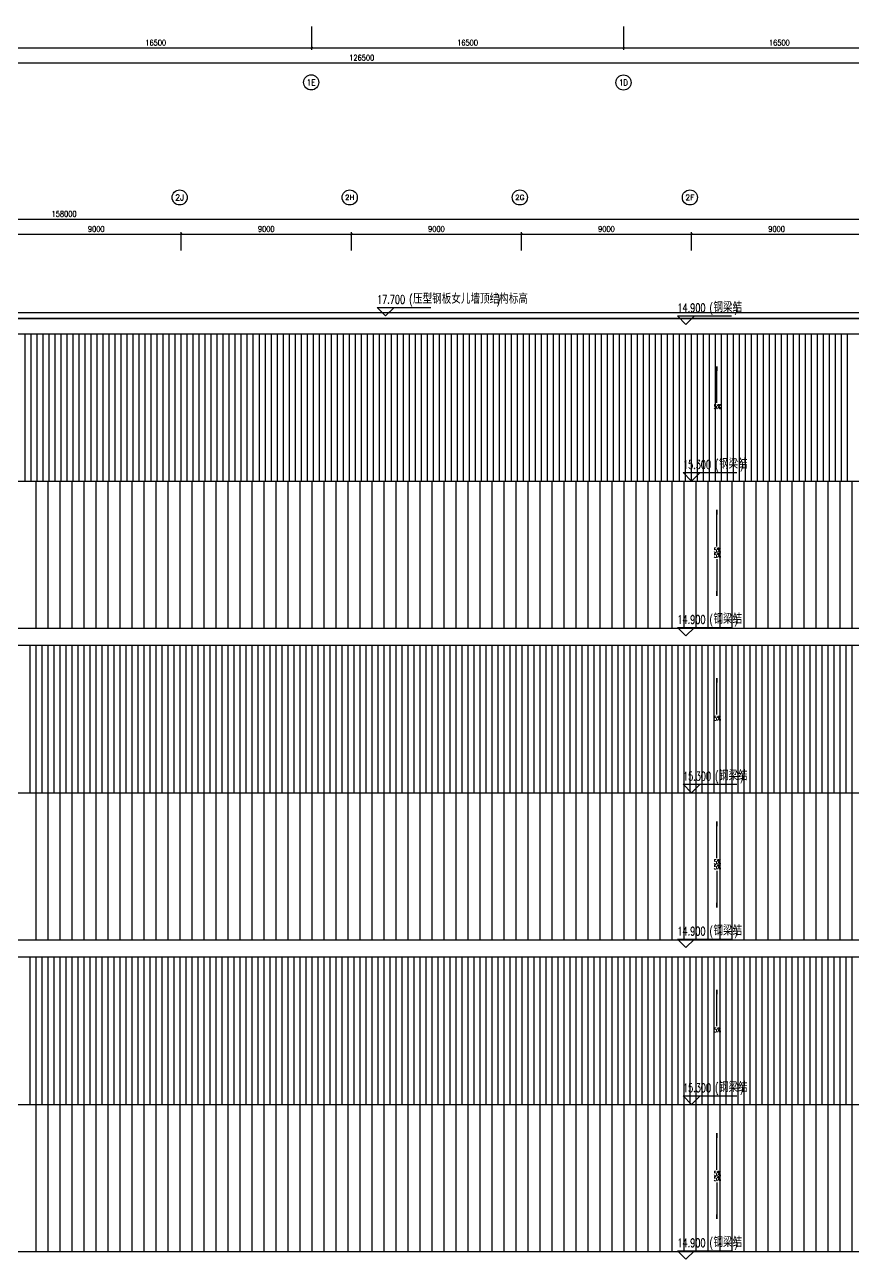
# Model space of a CAD drawing. Extents: x -474411 to 577939, y 0 to 1014176.
# Drawn here: x 290862 to 334653, y 673116 to 738480 of the extents above; entities that cross this region are included whole.
import ezdxf
from ezdxf.enums import TextEntityAlignment as Align

# ---------------------------------------------------------------- set-up
doc = ezdxf.new("R2010")
doc.units = 0
doc.header["$LTSCALE"] = 1000
doc.header["$MEASUREMENT"] = 0
doc.layers.get('Defpoints').update_dxf_attribs({"color": 210})
for name, color, linetype in [('A-AXIS-D', 1, 'Continuous'), ('A-AXIS-SYMB', 3, 'Continuous'), ('A-HATCH-2', 251, 'Continuous'), ('A-LIN-V', 9, 'Continuous'), ('A-SFCE', 30, 'Continuous'), ('PUB_TEXT', 7, 'Continuous'), ('照明-灯具', 3, 'Continuous')]:
    doc.layers.add(name, color=color, linetype=linetype)
doc.styles.add('_TCH_AXIS', font='COMPLEX', dxfattribs={"bigfont": 'GBCBIG'})
doc.styles.add('_TCH_DIM', font='SIMPLEX', dxfattribs={"bigfont": 'GBCBIG'})
doc.styles.add('_TCH_DIM_T3', font='SIMPLEX', dxfattribs={"width": 0.705882, "bigfont": 'GBCBIG'})
doc.dimstyles.new('_TCH_ARCH&&100', dxfattribs={"dimtxt": 297.5, "dimasz": 100, "dimexe": 100, "dimexo": 100, "dimgap": 126.25, "dimtad": 1, "dimdec": 0, "dimzin": 0, "dimdsep": 46, "dimtxsty": '_TCH_DIM_T3', "dimblk": 'ARCHTICK', "dimcen": 0.09, "dimclrt": 7, "dimazin": 2, "dimtfac": 1, "dimtdec": 0, "dimtix": 1, "dimtmove": 2, "dimatfit": 3, "dimfxl": 0, "dimtolj": 1, "dimtzin": 0, "dimarcsym": 0})

# ---------------------------------------------------------------- blocks, each defined once
blk = doc.blocks.new('_ArchTick')
at = {"color": 0, "linetype": 'ByBlock', "const_width": 0.4}
blk.add_lwpolyline([(-0.5, -0.5), (0.5, 0.5)], dxfattribs=at)
blk = doc.blocks.new('*D854')
at = {"layer": 'A-AXIS-D', "color": 0, "lineweight": -2}
for p, q in [((289546, 738380), (289546, 737153)), ((306046, 738380), (306046, 737153)), ((289546, 737253), (306046, 737253))]:
    blk.add_line(p, q, dxfattribs=at)
at = {"layer": 'Defpoints', "color": 0}
for p in [(289546, 738480), (306046, 738480), (306046, 737253)]:
    blk.add_point(p, dxfattribs=at)
at = {"layer": 'A-AXIS-D', "color": 0, "lineweight": -2, "xscale": 100, "yscale": 100, "zscale": 100, "rotation": 180}
blk.add_blockref('_ArchTick', (289546, 737253), dxfattribs=at)
at = {"layer": 'A-AXIS-D', "color": 0, "lineweight": -2, "xscale": 100, "yscale": 100, "zscale": 100}
blk.add_blockref('_ArchTick', (306046, 737253), dxfattribs=at)
at = {"layer": 'A-AXIS-D', "color": 7, "insert": (297796, 737528), "char_height": 297.5, "attachment_point": 5, "style": '_TCH_DIM_T3'}
blk.add_mtext('\\A1;16500', dxfattribs=at)
blk = doc.blocks.new('*D855')
at = {"layer": 'A-AXIS-D', "color": 0, "lineweight": -2}
for p, q in [((306046, 738380), (306046, 737153)), ((322546, 738380), (322546, 737153)), ((306046, 737253), (322546, 737253))]:
    blk.add_line(p, q, dxfattribs=at)
at = {"layer": 'Defpoints', "color": 0}
for p in [(306046, 738480), (322546, 738480), (322546, 737253)]:
    blk.add_point(p, dxfattribs=at)
at = {"layer": 'A-AXIS-D', "color": 0, "lineweight": -2, "xscale": 100, "yscale": 100, "zscale": 100, "rotation": 180}
blk.add_blockref('_ArchTick', (306046, 737253), dxfattribs=at)
at = {"layer": 'A-AXIS-D', "color": 0, "lineweight": -2, "xscale": 100, "yscale": 100, "zscale": 100}
blk.add_blockref('_ArchTick', (322546, 737253), dxfattribs=at)
at = {"layer": 'A-AXIS-D', "color": 7, "insert": (314296, 737528), "char_height": 297.5, "attachment_point": 5, "style": '_TCH_DIM_T3'}
blk.add_mtext('\\A1;16500', dxfattribs=at)
blk = doc.blocks.new('*D856')
at = {"layer": 'A-AXIS-D', "color": 0, "lineweight": -2}
for p, q in [((322546, 738380), (322546, 737153)), ((339046, 738380), (339046, 737153)), ((322546, 737253), (339046, 737253))]:
    blk.add_line(p, q, dxfattribs=at)
at = {"layer": 'Defpoints', "color": 0}
for p in [(322546, 738480), (339046, 738480), (339046, 737253)]:
    blk.add_point(p, dxfattribs=at)
at = {"layer": 'A-AXIS-D', "color": 0, "lineweight": -2, "xscale": 100, "yscale": 100, "zscale": 100, "rotation": 180}
blk.add_blockref('_ArchTick', (322546, 737253), dxfattribs=at)
at = {"layer": 'A-AXIS-D', "color": 0, "lineweight": -2, "xscale": 100, "yscale": 100, "zscale": 100}
blk.add_blockref('_ArchTick', (339046, 737253), dxfattribs=at)
at = {"layer": 'A-AXIS-D', "color": 7, "insert": (330796, 737528), "char_height": 297.5, "attachment_point": 5, "style": '_TCH_DIM_T3'}
blk.add_mtext('\\A1;16500', dxfattribs=at)
blk = doc.blocks.new('*D862')
at = {"layer": 'A-AXIS-D', "color": 0, "lineweight": -2}
for p, q in [((245446, 738280), (245446, 736353)), ((371946, 738280), (371946, 736353)), ((245446, 736453), (371946, 736453))]:
    blk.add_line(p, q, dxfattribs=at)
at = {"layer": 'Defpoints', "color": 0}
for p in [(245446, 738380), (371946, 738380), (371946, 736453)]:
    blk.add_point(p, dxfattribs=at)
at = {"layer": 'A-AXIS-D', "color": 0, "lineweight": -2, "xscale": 100, "yscale": 100, "zscale": 100, "rotation": 180}
blk.add_blockref('_ArchTick', (245446, 736453), dxfattribs=at)
at = {"layer": 'A-AXIS-D', "color": 0, "lineweight": -2, "xscale": 100, "yscale": 100, "zscale": 100}
blk.add_blockref('_ArchTick', (371946, 736453), dxfattribs=at)
at = {"layer": 'A-AXIS-D', "color": 7, "insert": (308696, 736728), "char_height": 297.5, "attachment_point": 5, "style": '_TCH_DIM_T3'}
blk.add_mtext('\\A1;126500', dxfattribs=at)
blk = doc.blocks.new('*D881')
at = {"layer": 'A-AXIS-D', "color": 0, "lineweight": -2}
for p, q in [((290146, 726530), (290146, 727490)), ((290146, 727390), (299146, 727390)), ((299146, 726530), (299146, 727490))]:
    blk.add_line(p, q, dxfattribs=at)
at = {"layer": 'Defpoints', "color": 0}
for p in [(299146, 727390), (290146, 726430), (299146, 726430)]:
    blk.add_point(p, dxfattribs=at)
at = {"layer": 'A-AXIS-D', "color": 0, "lineweight": -2, "xscale": 100, "yscale": 100, "zscale": 100, "rotation": 180}
blk.add_blockref('_ArchTick', (290146, 727390), dxfattribs=at)
at = {"layer": 'A-AXIS-D', "color": 0, "lineweight": -2, "xscale": 100, "yscale": 100, "zscale": 100}
blk.add_blockref('_ArchTick', (299146, 727390), dxfattribs=at)
at = {"layer": 'A-AXIS-D', "color": 7, "insert": (294646, 727665), "char_height": 297.5, "attachment_point": 5, "style": '_TCH_DIM_T3'}
blk.add_mtext('\\A1;9000', dxfattribs=at)
blk = doc.blocks.new('*D882')
at = {"layer": 'A-AXIS-D', "color": 0, "lineweight": -2}
for p, q in [((299146, 726530), (299146, 727490)), ((299146, 727390), (308146, 727390)), ((308146, 726530), (308146, 727490))]:
    blk.add_line(p, q, dxfattribs=at)
at = {"layer": 'Defpoints', "color": 0}
for p in [(308146, 727390), (299146, 726430), (308146, 726430)]:
    blk.add_point(p, dxfattribs=at)
at = {"layer": 'A-AXIS-D', "color": 0, "lineweight": -2, "xscale": 100, "yscale": 100, "zscale": 100, "rotation": 180}
blk.add_blockref('_ArchTick', (299146, 727390), dxfattribs=at)
at = {"layer": 'A-AXIS-D', "color": 0, "lineweight": -2, "xscale": 100, "yscale": 100, "zscale": 100}
blk.add_blockref('_ArchTick', (308146, 727390), dxfattribs=at)
at = {"layer": 'A-AXIS-D', "color": 7, "insert": (303646, 727665), "char_height": 297.5, "attachment_point": 5, "style": '_TCH_DIM_T3'}
blk.add_mtext('\\A1;9000', dxfattribs=at)
blk = doc.blocks.new('*D883')
at = {"layer": 'A-AXIS-D', "color": 0, "lineweight": -2}
for p, q in [((308146, 726530), (308146, 727490)), ((308146, 727390), (317146, 727390)), ((317146, 726530), (317146, 727490))]:
    blk.add_line(p, q, dxfattribs=at)
at = {"layer": 'Defpoints', "color": 0}
for p in [(317146, 727390), (308146, 726430), (317146, 726430)]:
    blk.add_point(p, dxfattribs=at)
at = {"layer": 'A-AXIS-D', "color": 0, "lineweight": -2, "xscale": 100, "yscale": 100, "zscale": 100, "rotation": 180}
blk.add_blockref('_ArchTick', (308146, 727390), dxfattribs=at)
at = {"layer": 'A-AXIS-D', "color": 0, "lineweight": -2, "xscale": 100, "yscale": 100, "zscale": 100}
blk.add_blockref('_ArchTick', (317146, 727390), dxfattribs=at)
at = {"layer": 'A-AXIS-D', "color": 7, "insert": (312646, 727665), "char_height": 297.5, "attachment_point": 5, "style": '_TCH_DIM_T3'}
blk.add_mtext('\\A1;9000', dxfattribs=at)
blk = doc.blocks.new('*D884')
at = {"layer": 'A-AXIS-D', "color": 0, "lineweight": -2}
for p, q in [((317146, 726530), (317146, 727490)), ((317146, 727390), (326146, 727390)), ((326146, 726530), (326146, 727490))]:
    blk.add_line(p, q, dxfattribs=at)
at = {"layer": 'Defpoints', "color": 0}
for p in [(326146, 727390), (317146, 726430), (326146, 726430)]:
    blk.add_point(p, dxfattribs=at)
at = {"layer": 'A-AXIS-D', "color": 0, "lineweight": -2, "xscale": 100, "yscale": 100, "zscale": 100, "rotation": 180}
blk.add_blockref('_ArchTick', (317146, 727390), dxfattribs=at)
at = {"layer": 'A-AXIS-D', "color": 0, "lineweight": -2, "xscale": 100, "yscale": 100, "zscale": 100}
blk.add_blockref('_ArchTick', (326146, 727390), dxfattribs=at)
at = {"layer": 'A-AXIS-D', "color": 7, "insert": (321646, 727665), "char_height": 297.5, "attachment_point": 5, "style": '_TCH_DIM_T3'}
blk.add_mtext('\\A1;9000', dxfattribs=at)
blk = doc.blocks.new('*D885')
at = {"layer": 'A-AXIS-D', "color": 0, "lineweight": -2}
for p, q in [((326146, 726530), (326146, 727490)), ((326146, 727390), (335146, 727390)), ((335146, 726530), (335146, 727490))]:
    blk.add_line(p, q, dxfattribs=at)
at = {"layer": 'Defpoints', "color": 0}
for p in [(335146, 727390), (326146, 726430), (335146, 726430)]:
    blk.add_point(p, dxfattribs=at)
at = {"layer": 'A-AXIS-D', "color": 0, "lineweight": -2, "xscale": 100, "yscale": 100, "zscale": 100, "rotation": 180}
blk.add_blockref('_ArchTick', (326146, 727390), dxfattribs=at)
at = {"layer": 'A-AXIS-D', "color": 0, "lineweight": -2, "xscale": 100, "yscale": 100, "zscale": 100}
blk.add_blockref('_ArchTick', (335146, 727390), dxfattribs=at)
at = {"layer": 'A-AXIS-D', "color": 7, "insert": (330646, 727665), "char_height": 297.5, "attachment_point": 5, "style": '_TCH_DIM_T3'}
blk.add_mtext('\\A1;9000', dxfattribs=at)
blk = doc.blocks.new('*D940')
at = {"layer": 'A-AXIS-D', "color": 0, "lineweight": -2}
for p, q in [((213946, 726630), (213946, 728290)), ((213946, 728190), (371946, 728190)), ((371946, 726630), (371946, 728290))]:
    blk.add_line(p, q, dxfattribs=at)
at = {"layer": 'Defpoints', "color": 0}
for p in [(371946, 728190), (213946, 726530), (371946, 726530)]:
    blk.add_point(p, dxfattribs=at)
at = {"layer": 'A-AXIS-D', "color": 0, "lineweight": -2, "xscale": 100, "yscale": 100, "zscale": 100, "rotation": 180}
blk.add_blockref('_ArchTick', (213946, 728190), dxfattribs=at)
at = {"layer": 'A-AXIS-D', "color": 0, "lineweight": -2, "xscale": 100, "yscale": 100, "zscale": 100}
blk.add_blockref('_ArchTick', (371946, 728190), dxfattribs=at)
at = {"layer": 'A-AXIS-D', "color": 7, "insert": (292946, 728465), "char_height": 297.5, "attachment_point": 5, "style": '_TCH_DIM_T3'}
blk.add_mtext('\\A1;158000', dxfattribs=at)

msp = doc.modelspace()

# ---------------------------------------------------------------- linework, layer by layer
at = {"layer": 'A-AXIS-D', "color": 8}
for centre in [(306023, 735426.1), (322545.8, 735417), (299060.9, 729336.1), (308060.9, 729336.1), (317060.9, 729336.1), (326060.9, 729336.1)]:
    msp.add_circle(centre, 400, dxfattribs=at)
at = {"layer": 'A-AXIS-SYMB', "color": 8}
for p, q in [((309957.4, 723060), (309507.4, 723510)), ((309507.4, 723510), (312357.4, 723510)), ((309957.4, 723060), (310407.4, 723510)), ((325852.6, 722615.7), (325402.6, 723065.7)), ((325402.6, 723065.7), (328252.6, 723065.7)), ((325852.6, 722615.7), (326302.6, 723065.7)), ((327478.4, 718460), (327478.4, 720390)), ((327478.4, 720390), (327478.4, 720150)), ((326145.8, 714320), (325695.8, 714770)), ((325695.8, 714770), (328545.8, 714770)), ((326145.8, 714320), (326595.8, 714770)), ((327478.4, 710860), (327478.4, 712790)), ((327478.4, 712790), (327478.4, 712550)), ((327478.4, 710180), (327478.4, 708250)), ((327478.4, 708250), (327478.4, 708490)), ((325852.6, 706115.7), (325402.6, 706565.7)), ((325402.6, 706565.7), (328252.6, 706565.7)), ((325852.6, 706115.7), (326302.6, 706565.7)), ((327478.4, 701960), (327478.4, 703890)), ((327478.4, 703890), (327478.4, 703650)), ((327478.4, 701960), (327478.4, 703890)), ((327478.4, 703890), (327478.4, 703650)), ((326145.8, 697820), (325695.8, 698270)), ((325695.8, 698270), (328545.8, 698270)), ((326145.8, 697820), (325695.8, 698270)), ((325695.8, 698270), (328545.8, 698270)), ((326145.8, 697820), (326595.8, 698270)), ((326145.8, 697820), (326595.8, 698270)), ((327478.4, 694360), (327478.4, 696290)), ((327478.4, 696290), (327478.4, 696050)), ((327478.4, 693680), (327478.4, 691750)), ((327478.4, 691750), (327478.4, 691990)), ((325852.6, 689615.7), (325402.6, 690065.7)), ((325402.6, 690065.7), (328252.6, 690065.7)), ((325852.6, 689615.7), (326302.6, 690065.7)), ((327478.4, 685460), (327478.4, 687390)), ((327478.4, 687390), (327478.4, 687150)), ((327478.4, 685460), (327478.4, 687390)), ((327478.4, 687390), (327478.4, 687150)), ((326145.8, 681320), (325695.8, 681770)), ((325695.8, 681770), (328545.8, 681770)), ((326145.8, 681320), (325695.8, 681770)), ((325695.8, 681770), (328545.8, 681770)), ((326145.8, 681320), (326595.8, 681770)), ((326145.8, 681320), (326595.8, 681770)), ((327478.4, 677860), (327478.4, 679790)), ((327478.4, 679790), (327478.4, 679550)), ((327478.4, 677180), (327478.4, 675250)), ((327478.4, 675250), (327478.4, 675490)), ((325852.6, 673115.7), (325402.6, 673565.7)), ((325402.6, 673565.7), (328252.6, 673565.7)), ((325852.6, 673115.7), (326302.6, 673565.7))]:
    msp.add_line(p, q, dxfattribs=at)
at = {"layer": 'A-HATCH-2', "color": 8, "linetype": 'Continuous'}
for p, q in [((290894.9, 714320), (290894.9, 722120)), ((291212.4, 714320), (291212.4, 722120)), ((291529.9, 714320), (291529.9, 722120)), ((291847.4, 714320), (291847.4, 722120)), ((292164.9, 714320), (292164.9, 722120)), ((292482.4, 714320), (292482.4, 722120)), ((292799.9, 714320), (292799.9, 722120)), ((293117.4, 714320), (293117.4, 722120)), ((293434.9, 714320), (293434.9, 722120)), ((293752.4, 714320), (293752.4, 722120)), ((294069.9, 714320), (294069.9, 722120)), ((294387.4, 714320), (294387.4, 722120)), ((294704.9, 714320), (294704.9, 722120)), ((295022.4, 714320), (295022.4, 722120)), ((295339.9, 714320), (295339.9, 722120)), ((295657.4, 714320), (295657.4, 722120)), ((295974.9, 714320), (295974.9, 722120)), ((296292.4, 714320), (296292.4, 722120)), ((296609.9, 714320), (296609.9, 722120)), ((296927.4, 714320), (296927.4, 722120)), ((297244.9, 714320), (297244.9, 722120)), ((297562.4, 714320), (297562.4, 722120)), ((297879.9, 714320), (297879.9, 722120)), ((298197.4, 714320), (298197.4, 722120)), ((298514.9, 714320), (298514.9, 722120)), ((298832.4, 714320), (298832.4, 722120)), ((299149.9, 714320), (299149.9, 722120)), ((299467.4, 714320), (299467.4, 722120)), ((299784.9, 714320), (299784.9, 722120)), ((300102.4, 714320), (300102.4, 722120)), ((300419.9, 714320), (300419.9, 722120)), ((300737.4, 714320), (300737.4, 722120)), ((301054.9, 714320), (301054.9, 722120)), ((301372.4, 714320), (301372.4, 722120)), ((301689.9, 714320), (301689.9, 722120)), ((302007.4, 714320), (302007.4, 722120)), ((302324.9, 714320), (302324.9, 722120)), ((302642.4, 714320), (302642.4, 722120)), ((302959.9, 714320), (302959.9, 722120)), ((303277.4, 714320), (303277.4, 722120)), ((303594.9, 714320), (303594.9, 722120)), ((303912.4, 714320), (303912.4, 722120)), ((304229.9, 714320), (304229.9, 722120)), ((304547.4, 714320), (304547.4, 722120)), ((304864.9, 714320), (304864.9, 722120)), ((305182.4, 714320), (305182.4, 722120)), ((305499.9, 714320), (305499.9, 722120)), ((305817.4, 714320), (305817.4, 722120)), ((306134.9, 714320), (306134.9, 722120)), ((306452.4, 714320), (306452.4, 722120)), ((306769.9, 714320), (306769.9, 722120)), ((307087.4, 714320), (307087.4, 722120)), ((307404.9, 714320), (307404.9, 722120)), ((307722.4, 714320), (307722.4, 722120)), ((308039.9, 714320), (308039.9, 722120)), ((308357.4, 714320), (308357.4, 722120)), ((308674.9, 714320), (308674.9, 722120)), ((308992.4, 714320), (308992.4, 722120)), ((309309.9, 714320), (309309.9, 722120)), ((309627.4, 714320), (309627.4, 722120)), ((309944.9, 714320), (309944.9, 722120)), ((310262.4, 714320), (310262.4, 722120)), ((310579.9, 714320), (310579.9, 722120)), ((310897.4, 714320), (310897.4, 722120)), ((311214.9, 714320), (311214.9, 722120)), ((311532.4, 714320), (311532.4, 722120)), ((311849.9, 714320), (311849.9, 722120)), ((312167.4, 714320), (312167.4, 722120)), ((312484.9, 714320), (312484.9, 722120)), ((312802.4, 714320), (312802.4, 722120)), ((313119.9, 714320), (313119.9, 722120)), ((313437.4, 714320), (313437.4, 722120)), ((313754.9, 714320), (313754.9, 722120)), ((314072.4, 714320), (314072.4, 722120)), ((314389.9, 714320), (314389.9, 722120)), ((314707.4, 714320), (314707.4, 722120)), ((315024.9, 714320), (315024.9, 722120)), ((315342.4, 714320), (315342.4, 722120)), ((315659.9, 714320), (315659.9, 722120)), ((315977.4, 714320), (315977.4, 722120)), ((316294.9, 714320), (316294.9, 722120)), ((316612.4, 714320), (316612.4, 722120)), ((316929.9, 714320), (316929.9, 722120)), ((317247.4, 714320), (317247.4, 722120)), ((317564.9, 714320), (317564.9, 722120)), ((317882.4, 714320), (317882.4, 722120)), ((318199.9, 714320), (318199.9, 722120)), ((318517.4, 714320), (318517.4, 722120)), ((318834.9, 714320), (318834.9, 722120)), ((319152.4, 714320), (319152.4, 722120)), ((319469.9, 714320), (319469.9, 722120)), ((319787.4, 714320), (319787.4, 722120)), ((320104.9, 714320), (320104.9, 722120)), ((320422.4, 714320), (320422.4, 722120)), ((320739.9, 714320), (320739.9, 722120)), ((321057.4, 714320), (321057.4, 722120)), ((321374.9, 714320), (321374.9, 722120)), ((321692.4, 714320), (321692.4, 722120)), ((322009.9, 714320), (322009.9, 722120)), ((322327.4, 714320), (322327.4, 722120)), ((322644.9, 714320), (322644.9, 722120)), ((322962.4, 714320), (322962.4, 722120)), ((323279.9, 714320), (323279.9, 722120)), ((323597.4, 714320), (323597.4, 722120)), ((323914.9, 714320), (323914.9, 722120)), ((324232.4, 714320), (324232.4, 722120)), ((324549.9, 714320), (324549.9, 722120)), ((324867.4, 714320), (324867.4, 722120)), ((325184.9, 714320), (325184.9, 722120)), ((325502.4, 714320), (325502.4, 722120)), ((325819.9, 714320), (325819.9, 722120)), ((326137.4, 714320), (326137.4, 722120)), ((326454.9, 714320), (326454.9, 722120)), ((326772.4, 714320), (326772.4, 722120)), ((327089.9, 714320), (327089.9, 722120)), ((327407.4, 714320), (327407.4, 722120)), ((327724.9, 714320), (327724.9, 722120)), ((328042.4, 714320), (328042.4, 722120)), ((328359.9, 714320), (328359.9, 722120)), ((328677.4, 714320), (328677.4, 722120)), ((328994.9, 714320), (328994.9, 722120)), ((329312.4, 714320), (329312.4, 722120)), ((329629.9, 714320), (329629.9, 722120)), ((329947.4, 714320), (329947.4, 722120)), ((330264.9, 714320), (330264.9, 722120)), ((330582.4, 714320), (330582.4, 722120)), ((330899.9, 714320), (330899.9, 722120)), ((331217.4, 714320), (331217.4, 722120)), ((331534.9, 714320), (331534.9, 722120)), ((331852.4, 714320), (331852.4, 722120)), ((332169.9, 714320), (332169.9, 722120)), ((332487.4, 714320), (332487.4, 722120)), ((332804.9, 714320), (332804.9, 722120)), ((333122.4, 714320), (333122.4, 722120)), ((333439.9, 714320), (333439.9, 722120)), ((333757.4, 714320), (333757.4, 722120)), ((334074.9, 714320), (334074.9, 722120)), ((334392.4, 714320), (334392.4, 722120)), ((291465, 706520), (291465, 714320)), ((292100, 706520), (292100, 714320)), ((292735, 706520), (292735, 714320)), ((293370, 706520), (293370, 714320)), ((294005, 706520), (294005, 714320)), ((294640, 706520), (294640, 714320)), ((295275, 706520), (295275, 714320)), ((295910, 706520), (295910, 714320)), ((296545, 706520), (296545, 714320)), ((297180, 706520), (297180, 714320)), ((297815, 706520), (297815, 714320)), ((298450, 706520), (298450, 714320)), ((299085, 706520), (299085, 714320)), ((299720, 706520), (299720, 714320)), ((300355, 706520), (300355, 714320)), ((300990, 706520), (300990, 714320)), ((301625, 706520), (301625, 714320)), ((302260, 706520), (302260, 714320)), ((302895, 706520), (302895, 714320)), ((303530, 706520), (303530, 714320)), ((304165, 706520), (304165, 714320)), ((304800, 706520), (304800, 714320)), ((305435, 706520), (305435, 714320)), ((306070, 706520), (306070, 714320)), ((306705, 706520), (306705, 714320)), ((307340, 706520), (307340, 714320)), ((307975, 706520), (307975, 714320)), ((308610, 706520), (308610, 714320)), ((309245, 706520), (309245, 714320)), ((309880, 706520), (309880, 714320)), ((310515, 706520), (310515, 714320)), ((311150, 706520), (311150, 714320)), ((311785, 706520), (311785, 714320)), ((312420, 706520), (312420, 714320)), ((313055, 706520), (313055, 714320)), ((313690, 706520), (313690, 714320)), ((314325, 706520), (314325, 714320)), ((314960, 706520), (314960, 714320)), ((315595, 706520), (315595, 714320)), ((316230, 706520), (316230, 714320)), ((316865, 706520), (316865, 714320)), ((317500, 706520), (317500, 714320)), ((318135, 706520), (318135, 714320)), ((318770, 706520), (318770, 714320)), ((319405, 706520), (319405, 714320)), ((320040, 706520), (320040, 714320)), ((320675, 706520), (320675, 714320)), ((321310, 706520), (321310, 714320)), ((321945, 706520), (321945, 714320)), ((322580, 706520), (322580, 714320)), ((323215, 706520), (323215, 714320)), ((323850, 706520), (323850, 714320)), ((324485, 706520), (324485, 714320)), ((325120, 706520), (325120, 714320)), ((325755, 706520), (325755, 714320)), ((326390, 706520), (326390, 714320)), ((327025, 706520), (327025, 714320)), ((327660, 706520), (327660, 714320)), ((328295, 706520), (328295, 714320)), ((328930, 706520), (328930, 714320)), ((329565, 706520), (329565, 714320)), ((330200, 706520), (330200, 714320)), ((330835, 706520), (330835, 714320)), ((331470, 706520), (331470, 714320)), ((332105, 706520), (332105, 714320)), ((332740, 706520), (332740, 714320)), ((333375, 706520), (333375, 714320)), ((334010, 706520), (334010, 714320)), ((334645, 706520), (334645, 714320)), ((291147.5, 697820), (291147.5, 705620)), ((291465, 697820), (291465, 705620)), ((291782.5, 697820), (291782.5, 705620)), ((292100, 697820), (292100, 705620)), ((292417.5, 697820), (292417.5, 705620)), ((292735, 697820), (292735, 705620)), ((293052.5, 697820), (293052.5, 705620)), ((293370, 697820), (293370, 705620)), ((293687.5, 697820), (293687.5, 705620)), ((294005, 697820), (294005, 705620)), ((294322.5, 697820), (294322.5, 705620)), ((294640, 697820), (294640, 705620)), ((294957.5, 697820), (294957.5, 705620)), ((295275, 697820), (295275, 705620)), ((295592.5, 697820), (295592.5, 705620)), ((295910, 697820), (295910, 705620)), ((296227.5, 697820), (296227.5, 705620)), ((296545, 697820), (296545, 705620)), ((296862.5, 697820), (296862.5, 705620)), ((297180, 697820), (297180, 705620)), ((297497.5, 697820), (297497.5, 705620)), ((297815, 697820), (297815, 705620)), ((298132.5, 697820), (298132.5, 705620)), ((298450, 697820), (298450, 705620)), ((298767.5, 697820), (298767.5, 705620)), ((299085, 697820), (299085, 705620)), ((299402.5, 697820), (299402.5, 705620)), ((299720, 697820), (299720, 705620)), ((300037.5, 697820), (300037.5, 705620)), ((300355, 697820), (300355, 705620)), ((300672.5, 697820), (300672.5, 705620)), ((300990, 697820), (300990, 705620)), ((301307.5, 697820), (301307.5, 705620)), ((301625, 697820), (301625, 705620)), ((301942.5, 697820), (301942.5, 705620)), ((302260, 697820), (302260, 705620)), ((302577.5, 697820), (302577.5, 705620)), ((302895, 697820), (302895, 705620)), ((303212.5, 697820), (303212.5, 705620)), ((303530, 697820), (303530, 705620)), ((303847.5, 697820), (303847.5, 705620)), ((304165, 697820), (304165, 705620)), ((304482.5, 697820), (304482.5, 705620)), ((304800, 697820), (304800, 705620)), ((305117.5, 697820), (305117.5, 705620)), ((305435, 697820), (305435, 705620)), ((305752.5, 697820), (305752.5, 705620)), ((306070, 697820), (306070, 705620)), ((306387.5, 697820), (306387.5, 705620)), ((306705, 697820), (306705, 705620)), ((307022.5, 697820), (307022.5, 705620)), ((307340, 697820), (307340, 705620)), ((307657.5, 697820), (307657.5, 705620)), ((307975, 697820), (307975, 705620)), ((308292.5, 697820), (308292.5, 705620)), ((308610, 697820), (308610, 705620)), ((308927.5, 697820), (308927.5, 705620)), ((309245, 697820), (309245, 705620)), ((309562.5, 697820), (309562.5, 705620)), ((309880, 697820), (309880, 705620)), ((310197.5, 697820), (310197.5, 705620)), ((310515, 697820), (310515, 705620)), ((310832.5, 697820), (310832.5, 705620)), ((311150, 697820), (311150, 705620)), ((311467.5, 697820), (311467.5, 705620)), ((311785, 697820), (311785, 705620)), ((312102.5, 697820), (312102.5, 705620)), ((312420, 697820), (312420, 705620)), ((312737.5, 697820), (312737.5, 705620)), ((313055, 697820), (313055, 705620)), ((313372.5, 697820), (313372.5, 705620)), ((313690, 697820), (313690, 705620)), ((314007.5, 697820), (314007.5, 705620)), ((314325, 697820), (314325, 705620)), ((314642.5, 697820), (314642.5, 705620)), ((314960, 697820), (314960, 705620)), ((315277.5, 697820), (315277.5, 705620)), ((315595, 697820), (315595, 705620)), ((315912.5, 697820), (315912.5, 705620)), ((316230, 697820), (316230, 705620)), ((316547.5, 697820), (316547.5, 705620)), ((316865, 697820), (316865, 705620)), ((317182.5, 697820), (317182.5, 705620)), ((317500, 697820), (317500, 705620)), ((317817.5, 697820), (317817.5, 705620)), ((318135, 697820), (318135, 705620)), ((318452.5, 697820), (318452.5, 705620)), ((318770, 697820), (318770, 705620)), ((319087.5, 697820), (319087.5, 705620)), ((319405, 697820), (319405, 705620)), ((319722.5, 697820), (319722.5, 705620)), ((320040, 697820), (320040, 705620)), ((320357.5, 697820), (320357.5, 705620)), ((320675, 697820), (320675, 705620)), ((320992.5, 697820), (320992.5, 705620)), ((321310, 697820), (321310, 705620)), ((321627.5, 697820), (321627.5, 705620)), ((321945, 697820), (321945, 705620)), ((322262.5, 697820), (322262.5, 705620)), ((322580, 697820), (322580, 705620)), ((322897.5, 697820), (322897.5, 705620)), ((323215, 697820), (323215, 705620)), ((323532.5, 697820), (323532.5, 705620)), ((323850, 697820), (323850, 705620)), ((324167.5, 697820), (324167.5, 705620)), ((324485, 697820), (324485, 705620)), ((324802.5, 697820), (324802.5, 705620)), ((325120, 697820), (325120, 705620)), ((325437.5, 697820), (325437.5, 705620)), ((325755, 697820), (325755, 705620)), ((326072.5, 697820), (326072.5, 705620)), ((326390, 697820), (326390, 705620)), ((326707.5, 697820), (326707.5, 705620)), ((327025, 697820), (327025, 705620)), ((327342.5, 697820), (327342.5, 705620)), ((327660, 697820), (327660, 705620)), ((327977.5, 697820), (327977.5, 705620)), ((328295, 697820), (328295, 705620)), ((328612.5, 697820), (328612.5, 705620)), ((328930, 697820), (328930, 705620)), ((329247.5, 697820), (329247.5, 705620)), ((329565, 697820), (329565, 705620)), ((329882.5, 697820), (329882.5, 705620)), ((330200, 697820), (330200, 705620)), ((330517.5, 697820), (330517.5, 705620)), ((330835, 697820), (330835, 705620)), ((331152.5, 697820), (331152.5, 705620)), ((331470, 697820), (331470, 705620)), ((331787.5, 697820), (331787.5, 705620)), ((332105, 697820), (332105, 705620)), ((332422.5, 697820), (332422.5, 705620)), ((332740, 697820), (332740, 705620)), ((333057.5, 697820), (333057.5, 705620)), ((333375, 697820), (333375, 705620)), ((333692.5, 697820), (333692.5, 705620)), ((334010, 697820), (334010, 705620)), ((334327.5, 697820), (334327.5, 705620)), ((334645, 697820), (334645, 705620)), ((291465, 690020), (291465, 697820)), ((292100, 690020), (292100, 697820)), ((292735, 690020), (292735, 697820)), ((293370, 690020), (293370, 697820)), ((294005, 690020), (294005, 697820)), ((294640, 690020), (294640, 697820)), ((295275, 690020), (295275, 697820)), ((295910, 690020), (295910, 697820)), ((296545, 690020), (296545, 697820)), ((297180, 690020), (297180, 697820)), ((297815, 690020), (297815, 697820)), ((298450, 690020), (298450, 697820)), ((299085, 690020), (299085, 697820)), ((299720, 690020), (299720, 697820)), ((300355, 690020), (300355, 697820)), ((300990, 690020), (300990, 697820)), ((301625, 690020), (301625, 697820)), ((302260, 690020), (302260, 697820)), ((302895, 690020), (302895, 697820)), ((303530, 690020), (303530, 697820)), ((304165, 690020), (304165, 697820)), ((304800, 690020), (304800, 697820)), ((305435, 690020), (305435, 697820)), ((306070, 690020), (306070, 697820)), ((306705, 690020), (306705, 697820)), ((307340, 690020), (307340, 697820)), ((307975, 690020), (307975, 697820)), ((308610, 690020), (308610, 697820)), ((309245, 690020), (309245, 697820)), ((309880, 690020), (309880, 697820)), ((310515, 690020), (310515, 697820)), ((311150, 690020), (311150, 697820)), ((311785, 690020), (311785, 697820)), ((312420, 690020), (312420, 697820)), ((313055, 690020), (313055, 697820)), ((313690, 690020), (313690, 697820)), ((314325, 690020), (314325, 697820)), ((314960, 690020), (314960, 697820)), ((315595, 690020), (315595, 697820)), ((316230, 690020), (316230, 697820)), ((316865, 690020), (316865, 697820)), ((317500, 690020), (317500, 697820)), ((318135, 690020), (318135, 697820)), ((318770, 690020), (318770, 697820)), ((319405, 690020), (319405, 697820)), ((320040, 690020), (320040, 697820)), ((320675, 690020), (320675, 697820)), ((321310, 690020), (321310, 697820)), ((321945, 690020), (321945, 697820)), ((322580, 690020), (322580, 697820)), ((323215, 690020), (323215, 697820)), ((323850, 690020), (323850, 697820)), ((324485, 690020), (324485, 697820)), ((325120, 690020), (325120, 697820)), ((325755, 690020), (325755, 697820)), ((326390, 690020), (326390, 697820)), ((327025, 690020), (327025, 697820)), ((327660, 690020), (327660, 697820)), ((328295, 690020), (328295, 697820)), ((328930, 690020), (328930, 697820)), ((329565, 690020), (329565, 697820)), ((330200, 690020), (330200, 697820)), ((330835, 690020), (330835, 697820)), ((331470, 690020), (331470, 697820)), ((332105, 690020), (332105, 697820)), ((332740, 690020), (332740, 697820)), ((333375, 690020), (333375, 697820)), ((334010, 690020), (334010, 697820)), ((334645, 690020), (334645, 697820)), ((291147.5, 681320), (291147.5, 689120)), ((291465, 681320), (291465, 689120)), ((291782.5, 681320), (291782.5, 689120)), ((292100, 681320), (292100, 689120)), ((292417.5, 681320), (292417.5, 689120)), ((292735, 681320), (292735, 689120)), ((293052.5, 681320), (293052.5, 689120)), ((293370, 681320), (293370, 689120)), ((293687.5, 681320), (293687.5, 689120)), ((294005, 681320), (294005, 689120)), ((294322.5, 681320), (294322.5, 689120)), ((294640, 681320), (294640, 689120)), ((294957.5, 681320), (294957.5, 689120)), ((295275, 681320), (295275, 689120)), ((295592.5, 681320), (295592.5, 689120)), ((295910, 681320), (295910, 689120)), ((296227.5, 681320), (296227.5, 689120)), ((296545, 681320), (296545, 689120)), ((296862.5, 681320), (296862.5, 689120)), ((297180, 681320), (297180, 689120)), ((297497.5, 681320), (297497.5, 689120)), ((297815, 681320), (297815, 689120)), ((298132.5, 681320), (298132.5, 689120)), ((298450, 681320), (298450, 689120)), ((298767.5, 681320), (298767.5, 689120)), ((299085, 681320), (299085, 689120)), ((299402.5, 681320), (299402.5, 689120)), ((299720, 681320), (299720, 689120)), ((300037.5, 681320), (300037.5, 689120)), ((300355, 681320), (300355, 689120)), ((300672.5, 681320), (300672.5, 689120)), ((300990, 681320), (300990, 689120)), ((301307.5, 681320), (301307.5, 689120)), ((301625, 681320), (301625, 689120)), ((301942.5, 681320), (301942.5, 689120)), ((302260, 681320), (302260, 689120)), ((302577.5, 681320), (302577.5, 689120)), ((302895, 681320), (302895, 689120)), ((303212.5, 681320), (303212.5, 689120)), ((303530, 681320), (303530, 689120)), ((303847.5, 681320), (303847.5, 689120)), ((304165, 681320), (304165, 689120)), ((304482.5, 681320), (304482.5, 689120)), ((304800, 681320), (304800, 689120)), ((305117.5, 681320), (305117.5, 689120)), ((305435, 681320), (305435, 689120)), ((305752.5, 681320), (305752.5, 689120)), ((306070, 681320), (306070, 689120)), ((306387.5, 681320), (306387.5, 689120)), ((306705, 681320), (306705, 689120)), ((307022.5, 681320), (307022.5, 689120)), ((307340, 681320), (307340, 689120)), ((307657.5, 681320), (307657.5, 689120)), ((307975, 681320), (307975, 689120)), ((308292.5, 681320), (308292.5, 689120)), ((308610, 681320), (308610, 689120)), ((308927.5, 681320), (308927.5, 689120)), ((309245, 681320), (309245, 689120)), ((309562.5, 681320), (309562.5, 689120)), ((309880, 681320), (309880, 689120)), ((310197.5, 681320), (310197.5, 689120)), ((310515, 681320), (310515, 689120)), ((310832.5, 681320), (310832.5, 689120)), ((311150, 681320), (311150, 689120)), ((311467.5, 681320), (311467.5, 689120)), ((311785, 681320), (311785, 689120)), ((312102.5, 681320), (312102.5, 689120)), ((312420, 681320), (312420, 689120)), ((312737.5, 681320), (312737.5, 689120)), ((313055, 681320), (313055, 689120)), ((313372.5, 681320), (313372.5, 689120)), ((313690, 681320), (313690, 689120)), ((314007.5, 681320), (314007.5, 689120)), ((314325, 681320), (314325, 689120)), ((314642.5, 681320), (314642.5, 689120)), ((314960, 681320), (314960, 689120)), ((315277.5, 681320), (315277.5, 689120)), ((315595, 681320), (315595, 689120)), ((315912.5, 681320), (315912.5, 689120)), ((316230, 681320), (316230, 689120)), ((316547.5, 681320), (316547.5, 689120)), ((316865, 681320), (316865, 689120)), ((317182.5, 681320), (317182.5, 689120)), ((317500, 681320), (317500, 689120)), ((317817.5, 681320), (317817.5, 689120)), ((318135, 681320), (318135, 689120)), ((318452.5, 681320), (318452.5, 689120)), ((318770, 681320), (318770, 689120)), ((319087.5, 681320), (319087.5, 689120)), ((319405, 681320), (319405, 689120)), ((319722.5, 681320), (319722.5, 689120)), ((320040, 681320), (320040, 689120)), ((320357.5, 681320), (320357.5, 689120)), ((320675, 681320), (320675, 689120)), ((320992.5, 681320), (320992.5, 689120)), ((321310, 681320), (321310, 689120)), ((321627.5, 681320), (321627.5, 689120)), ((321945, 681320), (321945, 689120)), ((322262.5, 681320), (322262.5, 689120)), ((322580, 681320), (322580, 689120)), ((322897.5, 681320), (322897.5, 689120)), ((323215, 681320), (323215, 689120)), ((323532.5, 681320), (323532.5, 689120)), ((323850, 681320), (323850, 689120)), ((324167.5, 681320), (324167.5, 689120)), ((324485, 681320), (324485, 689120)), ((324802.5, 681320), (324802.5, 689120)), ((325120, 681320), (325120, 689120)), ((325437.5, 681320), (325437.5, 689120)), ((325755, 681320), (325755, 689120)), ((326072.5, 681320), (326072.5, 689120)), ((326390, 681320), (326390, 689120)), ((326707.5, 681320), (326707.5, 689120)), ((327025, 681320), (327025, 689120)), ((327342.5, 681320), (327342.5, 689120)), ((327660, 681320), (327660, 689120)), ((327977.5, 681320), (327977.5, 689120)), ((328295, 681320), (328295, 689120)), ((328612.5, 681320), (328612.5, 689120)), ((328930, 681320), (328930, 689120)), ((329247.5, 681320), (329247.5, 689120)), ((329565, 681320), (329565, 689120)), ((329882.5, 681320), (329882.5, 689120)), ((330200, 681320), (330200, 689120)), ((330517.5, 681320), (330517.5, 689120)), ((330835, 681320), (330835, 689120)), ((331152.5, 681320), (331152.5, 689120)), ((331470, 681320), (331470, 689120)), ((331787.5, 681320), (331787.5, 689120)), ((332105, 681320), (332105, 689120)), ((332422.5, 681320), (332422.5, 689120)), ((332740, 681320), (332740, 689120)), ((333057.5, 681320), (333057.5, 689120)), ((333375, 681320), (333375, 689120)), ((333692.5, 681320), (333692.5, 689120)), ((334010, 681320), (334010, 689120)), ((334327.5, 681320), (334327.5, 689120)), ((334645, 681320), (334645, 689120)), ((291465, 673520), (291465, 681320)), ((292100, 673520), (292100, 681320)), ((292735, 673520), (292735, 681320)), ((293370, 673520), (293370, 681320)), ((294005, 673520), (294005, 681320)), ((294640, 673520), (294640, 681320)), ((295275, 673520), (295275, 681320)), ((295910, 673520), (295910, 681320)), ((296545, 673520), (296545, 681320)), ((297180, 673520), (297180, 681320)), ((297815, 673520), (297815, 681320)), ((298450, 673520), (298450, 681320)), ((299085, 673520), (299085, 681320)), ((299720, 673520), (299720, 681320)), ((300355, 673520), (300355, 681320)), ((300990, 673520), (300990, 681320)), ((301625, 673520), (301625, 681320)), ((302260, 673520), (302260, 681320)), ((302895, 673520), (302895, 681320)), ((303530, 673520), (303530, 681320)), ((304165, 673520), (304165, 681320)), ((304800, 673520), (304800, 681320)), ((305435, 673520), (305435, 681320)), ((306070, 673520), (306070, 681320)), ((306705, 673520), (306705, 681320)), ((307340, 673520), (307340, 681320)), ((307975, 673520), (307975, 681320)), ((308610, 673520), (308610, 681320)), ((309245, 673520), (309245, 681320)), ((309880, 673520), (309880, 681320)), ((310515, 673520), (310515, 681320)), ((311150, 673520), (311150, 681320)), ((311785, 673520), (311785, 681320)), ((312420, 673520), (312420, 681320)), ((313055, 673520), (313055, 681320)), ((313690, 673520), (313690, 681320)), ((314325, 673520), (314325, 681320)), ((314960, 673520), (314960, 681320)), ((315595, 673520), (315595, 681320)), ((316230, 673520), (316230, 681320)), ((316865, 673520), (316865, 681320)), ((317500, 673520), (317500, 681320)), ((318135, 673520), (318135, 681320)), ((318770, 673520), (318770, 681320)), ((319405, 673520), (319405, 681320)), ((320040, 673520), (320040, 681320)), ((320675, 673520), (320675, 681320)), ((321310, 673520), (321310, 681320)), ((321945, 673520), (321945, 681320)), ((322580, 673520), (322580, 681320)), ((323215, 673520), (323215, 681320)), ((323850, 673520), (323850, 681320)), ((324485, 673520), (324485, 681320)), ((325120, 673520), (325120, 681320)), ((325755, 673520), (325755, 681320)), ((326390, 673520), (326390, 681320)), ((327025, 673520), (327025, 681320)), ((327660, 673520), (327660, 681320)), ((328295, 673520), (328295, 681320)), ((328930, 673520), (328930, 681320)), ((329565, 673520), (329565, 681320)), ((330200, 673520), (330200, 681320)), ((330835, 673520), (330835, 681320)), ((331470, 673520), (331470, 681320)), ((332105, 673520), (332105, 681320)), ((332740, 673520), (332740, 681320)), ((333375, 673520), (333375, 681320)), ((334010, 673520), (334010, 681320)), ((334645, 673520), (334645, 681320))]:
    msp.add_line(p, q, dxfattribs=at)
at = {"layer": 'A-LIN-V', "color": 8}
for p, q in [((236115.4, 722120), (371645.8, 722120)), ((371645.8, 706520), (231055, 706520)), ((371645.8, 705620), (230763, 705620)), ((371645.8, 690020), (225702.6, 690020)), ((371645.8, 689120), (225410.7, 689120)), ((371645.8, 673520), (220350.3, 673520))]:
    msp.add_line(p, q, dxfattribs=at)
at = {"layer": 'A-SFCE', "color": 8}
for p, q in [((371945.8, 723220), (235420.9, 723220)), ((371645.8, 722920), (235639, 722920)), ((232849.3, 714320), (371645.8, 714320)), ((227495, 697820), (371645.8, 697820)), ((222141.3, 681320), (371645.8, 681320))]:
    msp.add_line(p, q, dxfattribs=at)
at = {"layer": '照明-灯具', "color": 6, "ltscale": 500}
msp.add_lwpolyline([(232639.2, 714644.8), (232924.6, 714552.2), (235639, 722920), (371645.8, 722920), (371645.8, 676086)], dxfattribs=at)

# ---------------------------------------------------------------- texts
at = {"layer": 'PUB_TEXT', "color": 8, "style": '_TCH_AXIS'}
for s, height, p, p2 in [('1E', 314.07, (305791.2, 735269.1), (306254.9, 735269.1)), ('1D', 307.25, (322311.7, 735263.4), (322779.9, 735263.4)), ('2J', 314.07, (298829.1, 729179.1), (299292.7, 729179.1)), ('2H', 260.31, (307813, 729206), (308308.8, 729206)), ('2G', 270.86, (316815.8, 729200.7), (317306, 729200.7)), ('2F', 282.17, (325819.1, 729195), (326302.8, 729195))]:
    msp.add_text(s, height=height, dxfattribs=at).set_placement(p, p2, align=Align.FIT)
at = {"layer": 'PUB_TEXT', "color": 8, "style": '_TCH_DIM', "width": 0.705882}
for s, height, p in [('(', 446.2, (311201.6, 723710)), (')', 446.2, (315835, 723710)), ('17.700', 446.25, (309506.6, 723710)), ('14.900', 446.25, (325401.8, 723265.7)), ('(', 446.2, (327096.8, 723265.7)), (')', 446.2, (328412.7, 723265.7)), ('5%', 238, (327326.4, 718138)), ('15.300', 446.25, (325695, 714970)), ('(', 446.2, (327390, 714970)), (')', 446.2, (328705.9, 714970)), ('5%', 238, (327326.4, 710538)), ('5%', 238, (327326.4, 710264)), ('(', 446.2, (327096.8, 706765.7)), (')', 446.2, (328412.7, 706765.7)), ('14.900', 446.25, (325401.8, 706765.7)), ('5%', 238, (327326.4, 701638)), ('5%', 238, (327326.4, 701638)), ('15.300', 446.25, (325695, 698470)), ('15.300', 446.25, (325695, 698470)), ('(', 446.2, (327390, 698470)), ('(', 446.2, (327390, 698470)), (')', 446.2, (328705.9, 698470)), (')', 446.2, (328705.9, 698470)), ('5%', 238, (327326.4, 694038)), ('5%', 238, (327326.4, 693764)), ('14.900', 446.25, (325401.8, 690265.7)), ('(', 446.2, (327096.8, 690265.7)), (')', 446.2, (328412.7, 690265.7)), ('5%', 238, (327326.4, 685138)), ('5%', 238, (327326.4, 685138)), ('15.300', 446.25, (325695, 681970)), ('15.300', 446.25, (325695, 681970)), ('(', 446.2, (327390, 681970)), ('(', 446.2, (327390, 681970)), (')', 446.2, (328705.9, 681970)), (')', 446.2, (328705.9, 681970)), ('5%', 238, (327326.4, 677538)), ('5%', 238, (327326.4, 677264)), ('14.900', 446.25, (325401.8, 673765.7)), ('(', 446.2, (327096.8, 673765.7)), (')', 446.2, (328412.7, 673765.7))]:
    msp.add_text(s, height=height, dxfattribs=at).set_placement(p)
at = {"layer": 'PUB_TEXT', "color": 8, "style": '_TCH_DIM'}
for s, height, p in [('压型钢板女儿墙顶结构标高', 506.383, (311411.6, 723710)), ('钢梁结', 506.38, (327306.8, 723265.7)), ('钢梁结', 506.38, (327600, 714970)), ('钢梁结', 506.38, (327306.8, 706765.7)), ('钢梁结', 506.38, (327600, 698470)), ('钢梁结', 506.38, (327600, 698470)), ('钢梁结', 506.38, (327306.8, 690265.7)), ('钢梁结', 506.38, (327600, 681970)), ('钢梁结', 506.38, (327600, 681970)), ('钢梁结', 506.38, (327306.8, 673765.7))]:
    msp.add_text(s, height=height, dxfattribs=at).set_placement(p)

# ---------------------------------------------------------------- dimensions: what is measured, and where the dimension line sits
at = {"layer": 'A-AXIS-D', "color": 8}
for base, p1, p2, picture, middle in [((371945.8, 736453.3), (245445.8, 738380), (371945.8, 738380), '*D862', (308695.8, 736728.3)), ((306045.8, 737253.3), (289545.8, 738480), (306045.8, 738480), '*D854', (297795.8, 737528.3)), ((322545.8, 737253.3), (306045.8, 738480), (322545.8, 738480), '*D855', (314295.8, 737528.3)), ((339045.8, 737253.3), (322545.8, 738480), (339045.8, 738480), '*D856', (330795.8, 737528.3)), ((371945.8, 728190), (213945.8, 726530), (371945.8, 726530), '*D940', (292945.8, 728465)), ((299145.8, 727390), (290145.8, 726430), (299145.8, 726430), '*D881', (294645.8, 727665)), ((308145.8, 727390), (299145.8, 726430), (308145.8, 726430), '*D882', (303645.8, 727665)), ((317145.8, 727390), (308145.8, 726430), (317145.8, 726430), '*D883', (312645.8, 727665)), ((326145.8, 727390), (317145.8, 726430), (326145.8, 726430), '*D884', (321645.8, 727665)), ((335145.8, 727390), (326145.8, 726430), (335145.8, 726430), '*D885', (330645.8, 727665))]:
    dim = msp.add_linear_dim(base=base, p1=p1, p2=p2, angle=0, dimstyle='_TCH_ARCH&&100', override={"dimgap": 0}, dxfattribs=at)
    dim.commit()
    dim.dimension.update_dxf_attribs({"geometry": picture, "text_midpoint": middle, "dimtype": 161})

doc.saveas('drawing.dxf')
